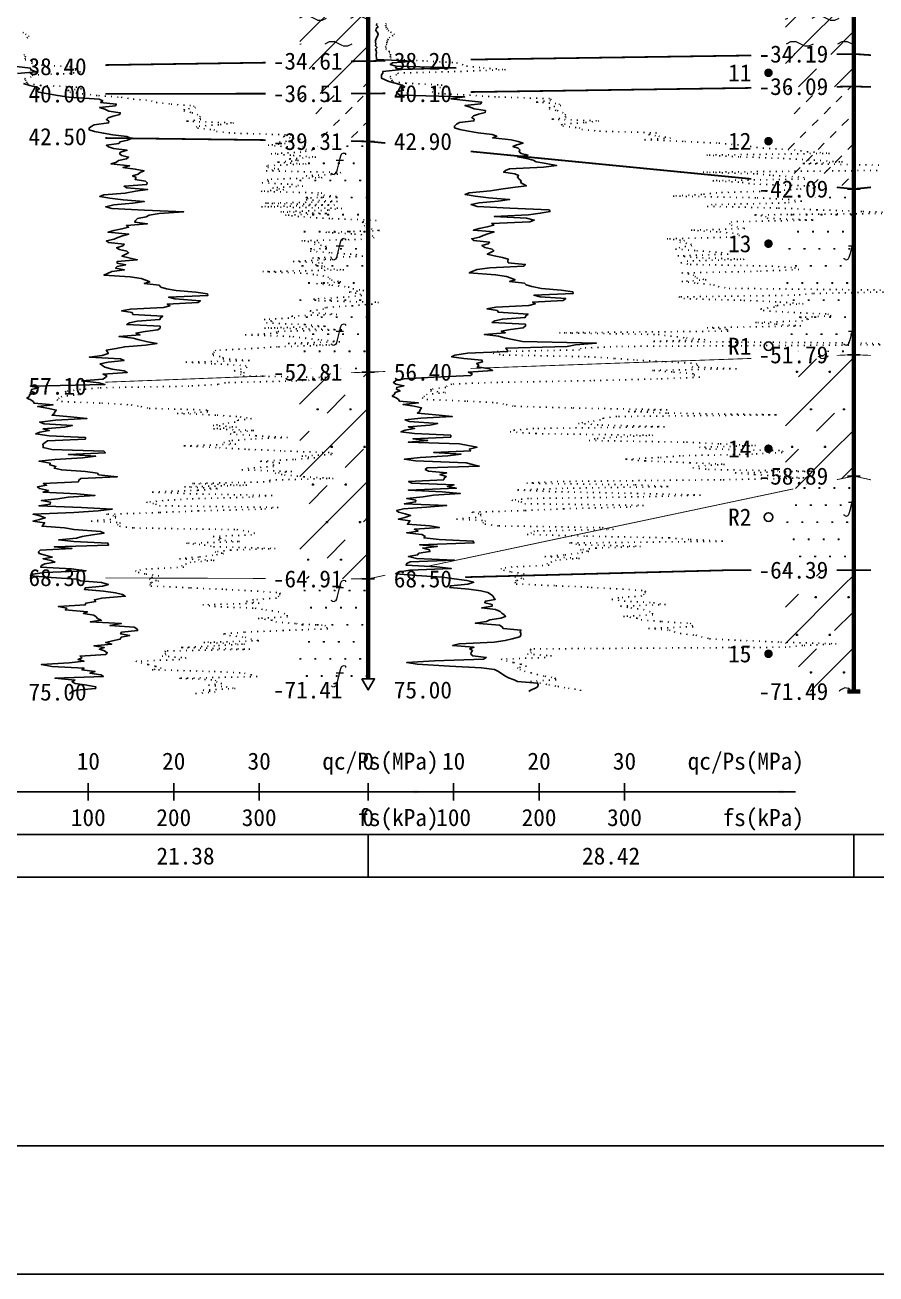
# Model space of a CAD drawing. Extents: x -37 to 3540, y -1485 to 297.
# Drawn here: x 73.8 to 173.4, y -297 to -150.8 of the extents above; entities that cross this region are included whole.
import ezdxf
from ezdxf.enums import TextEntityAlignment as Align

# ---------------------------------------------------------------- set-up
doc = ezdxf.new("R2010")
doc.units = 0
doc.linetypes.add('DOT', pattern=[6.35, 0, -6.35])
doc.layers.get('0').update_dxf_attribs({"linetype": 'CONTINUOUS'})
for name, color, linetype in [('CURVE', 200, 'CONTINUOUS'), ('FRAME', 7, 'CONTINUOUS'), ('HOLE', 41, 'CONTINUOUS'), ('RULER', 7, 'CONTINUOUS'), ('SAMPLE', 1, 'CONTINUOUS'), ('STRATUM', 241, 'CONTINUOUS')]:
    doc.layers.add(name, color=color, linetype=linetype)
doc.layers.add('HATCH', color=7, linetype='CONTINUOUS', lineweight=13)
doc.styles.add('ST', font='')
doc.styles.get('ST').set_extended_font_data('SimSun')
pattern_1 = [(45, (80.522, -297), (-2.12132, 2.12132), [10, 0]), (26.565, (81.596, -297.2536), (5.999823, 5.999812), [0.567, -12.849]), (0, (81.029, -297.2536), (0, 6), [0.567, -5.433]), (26.565, (78.9406, -297), (5.999823, 5.999812), [0.567, -12.849]), (0, (79.448, -296.7464), (0, 6), [0.567, -5.433]), (153.435, (81.029, -297.2536), (-5.999818, -5e-06), [1.134, -12.2826]), (26.565, (84.596, -294.2536), (5.999823, 5.999812), [0.567, -12.849]), (0, (84.029, -294.2536), (0, 6), [0.567, -5.433]), (26.565, (81.9406, -294), (5.999823, 5.999812), [0.567, -12.849]), (0, (82.448, -293.7464), (0, 6), [0.567, -5.433]), (153.435, (84.029, -294.2536), (-5.999818, -5e-06), [1.134, -12.2826])]
pattern_2 = [(45, (80.522, -297), (-4.24264, 4.24264), [10, 0]), (45, (81.583, -300.182), (-2.12132, 6.36396), [3, -3])]
pattern_3 = [(45, (80.522, -297), (-6e-07, 6.99998), [0.9473, -8.9522]), (45, (81.922, -295.6), (-6e-07, 6.99998), [0.9869, -8.9126]), (45, (83.322, -294.2), (-6e-07, 6.99998), [1.06018, -8.8393]), (45, (84.722, -292.8), (-6e-07, 6.99998), [0.94918, -8.95032]), (45, (86.122, -291.4), (-6e-07, 6.99998), [1.0365, -8.863]), (45, (84.022, -297), (-6e-07, 6.99998), [1.01335, -8.88615]), (45, (85.422, -295.6), (-6e-07, 6.99998), [1.07896, -12.12037]), (45, (86.822, -294.2), (-6e-07, 6.99998), [0.99882, -8.90067]), (45, (81.222, -292.8), (-4e-07, 6.99998), [1.05533, -8.84416]), (45, (82.622, -291.4), (-4e-07, 6.99998), [1.0365, -8.863])]
pattern_4 = [(82.875, (79.6873, -298.206), (0.000369, 10.000176), [0.0893, -80.5337]), (143.13, (79.7883, -298.2818), (-29.999964, 20.000054), [0.12627, -49.87373]), (172.875, (79.9655, -298.304), (-70.000246, 9.99966), [0.17857, -80.44443]), (206.565, (80.144, -298.2147), (-9.9997, -9.99969), [0.19954, -22.16046]), (243.435, (80.233, -298.0363), (9e-06, -9.9997), [0.19954, -22.16146]), (255.964, (80.3225, -297.679), (-0.0002, -9.9995), [0.36813, -40.86287]), (255.964, (80.6325, -296.439), (-0.0002, -9.9995), [1.2784, -39.9526]), (255.964, (80.701, -296.165), (-0.0002, -9.9995), [0.28235, -40.94865]), (216.87, (80.8912, -295.9108), (-9.999982, -10.000018), [0.12627, -49.87373]), (243.435, (80.7902, -295.9865), (9e-06, -9.9997), [0.19954, -22.16146]), (206.565, (81.0697, -295.8215), (-9.9997, -9.99969), [0.19954, -22.16046]), (172.875, (81.2469, -295.8437), (-70.000246, 9.99966), [0.17857, -80.44443]), (143.13, (81.348, -295.9194), (-29.999964, 20.000054), [0.12627, -49.87373]), (82.875, (81.3368, -296.008), (0.000369, 10.000176), [0.0893, -80.5337]), (0, (80.192, -296.66), (0, 10), [0.89286, -9.10714]), (0, (80.5469, -297), (1, 2), [0, -1.75]), (0, (80.5219, -296.975), (1, 2), [0, -1.75]), (0, (80.5219, -297), (1, 2), [0, -1.75]), (0, (80.4969, -297), (1, 2), [0, -1.75]), (0, (80.5219, -297.025), (1, 2), [0, -1.75])]
pattern_5 = [(82.875, (78.6857, -299.6533), (0.00081, 22.00039), [0.1964, -177.1742]), (143.13, (78.908, -299.82), (-65.99992, 44.00012), [0.2778, -109.7222]), (172.875, (79.2978, -299.8687), (-154.00054, 21.999253), [0.3929, -176.9777]), (206.565, (79.69, -299.672), (-21.99935, -21.9993), [0.439, -48.753]), (243.435, (79.887, -299.28), (2e-05, -21.9993), [0.439, -48.7552]), (255.964, (80.083, -298.494), (-0.00044, -21.9989), [0.8099, -89.8983]), (255.964, (80.765, -295.7656), (-0.00044, -21.9989), [2.8124, -87.8958]), (255.964, (80.916, -295.163), (-0.00044, -21.9989), [0.6212, -90.087]), (216.87, (81.3345, -294.6037), (-21.99996, -22.00004), [0.2778, -109.7222]), (243.435, (81.112, -294.77), (2e-05, -21.9993), [0.439, -48.7552]), (206.565, (81.727, -294.407), (-21.99935, -21.9993), [0.439, -48.753]), (172.875, (82.117, -294.456), (-154.00054, 21.999253), [0.3929, -176.9777]), (143.13, (82.339, -294.6228), (-65.99992, 44.00012), [0.2778, -109.7222]), (82.875, (82.3148, -294.8177), (0.00081, 22.00039), [0.1964, -177.1742]), (0, (79.796, -296.252), (0, 22), [1.9643, -20.0357]), (0, (80.577, -297), (2.2, 4.4), [0, -3.85]), (0, (80.522, -296.945), (2.2, 4.4), [0, -3.85]), (0, (80.522, -297), (2.2, 4.4), [0, -3.85]), (0, (80.467, -297), (2.2, 4.4), [0, -3.85]), (0, (80.522, -297.055), (2.2, 4.4), [0, -3.85])]

# ---------------------------------------------------------------- blocks, each defined once
blk = doc.blocks.new('Arrow')
for points in [[(-3.984779, 0.348623), (0, 0), (-3.189535, 0)], [(-3.189535, 0), (0, 0), (-3.984779, -0.348623)]]:
    blk.add_solid(points)
blk = doc.blocks.new('SampleSoilUndisturbed')
at = {"const_width": 0.5}
blk.add_lwpolyline([(-0.25, 0, 1), (0.25, 0, 1)], format="xyb", close=True, dxfattribs=at)
blk = doc.blocks.new('SampleSoilDisturbed')
blk.add_circle((0, 0), 0.5)

msp = doc.modelspace()

# ---------------------------------------------------------------- hatches: boundary and pattern name
at = {"layer": 'HATCH'}
h = msp.add_hatch(dxfattribs=at)
h.set_pattern_fill('YNNT', color=251, style=0)
h.set_pattern_definition(pattern_1)
h.paths.add_polyline_path([(170.82, -140.41), (162.82, -141.01), (162.82, -154.33), (170.82, -154.21)])
h.paths.add_polyline_path([(158.75, -155.7), (168.31, -155.7), (168.31, -152.77), (158.75, -152.77)], flags=9)
h.paths.add_polyline_path([(158.75, -141.9), (168.31, -141.9), (168.31, -138.97), (158.75, -138.97)], flags=9)
h = msp.add_hatch(dxfattribs=at)
h.set_pattern_fill('YNNT', color=251, style=0)
h.set_pattern_definition(pattern_1)
h.paths.add_polyline_path([(113.97, -144.64), (105.97, -144.65), (105.97, -155.16), (113.97, -155.04)])
h.paths.add_polyline_path([(101.9, -156.53), (111.46, -156.53), (111.46, -153.59), (101.9, -153.59)], flags=9)
h.paths.add_polyline_path([(101.9, -146.13), (111.46, -146.13), (111.46, -143.19), (101.9, -143.19)], flags=9)
h = msp.add_hatch(dxfattribs=at)
h.set_pattern_fill('FZNT', color=32, style=0)
h.set_pattern_definition(pattern_2)
h.paths.add_polyline_path([(170.82, -154.21), (162.82, -154.33), (162.82, -158.13), (170.82, -158.01)])
h.paths.add_polyline_path([(158.75, -159.5), (168.31, -159.5), (168.31, -156.57), (158.75, -156.57)], flags=9)
h.paths.add_polyline_path([(158.75, -155.7), (168.31, -155.7), (168.31, -152.77), (158.75, -152.77)], flags=9)
h = msp.add_hatch(dxfattribs=at)
h.set_pattern_fill('FZNT', color=32, style=0)
h.set_pattern_definition(pattern_2)
h.paths.add_polyline_path([(113.97, -155.04), (105.97, -155.16), (105.97, -158.85), (113.97, -158.84)])
h.paths.add_polyline_path([(101.9, -160.33), (111.46, -160.33), (111.46, -157.39), (101.9, -157.39)], flags=9)
h.paths.add_polyline_path([(101.9, -156.53), (111.46, -156.53), (111.46, -153.59), (101.9, -153.59)], flags=9)
h = msp.add_hatch(dxfattribs=at)
h.set_pattern_fill('NZFT', color=52, style=0)
h.set_pattern_definition(pattern_3)
h.paths.add_polyline_path([(113.97, -158.84), (105.97, -158.85), (105.97, -164.33), (113.97, -164.44)])
h.paths.add_polyline_path([(101.9, -165.93), (111.46, -165.93), (111.46, -162.99), (101.9, -162.99)], flags=9)
h.paths.add_polyline_path([(101.9, -160.33), (111.46, -160.33), (111.46, -157.39), (101.9, -157.39)], flags=9)
h = msp.add_hatch(dxfattribs=at)
h.set_pattern_fill('NZFT', color=52, style=0)
h.set_pattern_definition(pattern_3)
h.paths.add_polyline_path([(170.82, -158.01), (162.82, -158.13), (162.82, -169.23), (170.82, -170.01)])
h.paths.add_polyline_path([(158.75, -171.5), (168.31, -171.5), (168.31, -168.57), (158.75, -168.57)], flags=9)
h.paths.add_polyline_path([(158.75, -159.5), (168.31, -159.5), (168.31, -156.57), (158.75, -156.57)], flags=9)
h = msp.add_hatch(dxfattribs=at)
h.set_pattern_fill('FS', color=142, style=0)
h.set_pattern_definition(pattern_4)
h.paths.add_polyline_path([(113.97, -164.44), (105.97, -164.33), (105.97, -191.75), (113.97, -191.44)])
h.paths.add_polyline_path([(101.9, -192.93), (111.46, -192.93), (111.46, -189.99), (101.9, -189.99)], flags=9)
h.paths.add_polyline_path([(101.9, -165.93), (111.46, -165.93), (111.46, -162.99), (101.9, -162.99)], flags=9)
h = msp.add_hatch(dxfattribs=at)
h.set_pattern_fill('FS', color=142, style=0)
h.set_pattern_definition(pattern_4)
h.paths.add_polyline_path([(170.82, -170.01), (162.82, -169.23), (162.82, -189.7), (170.82, -189.41)])
h.paths.add_polyline_path([(158.75, -190.9), (168.31, -190.9), (168.31, -187.97), (158.75, -187.97)], flags=9)
h.paths.add_polyline_path([(158.75, -171.5), (168.31, -171.5), (168.31, -168.57), (158.75, -168.57)], flags=9)
h = msp.add_hatch(dxfattribs=at)
h.set_pattern_fill('FZNT', color=32, style=0)
h.set_pattern_definition(pattern_2)
h.paths.add_polyline_path([(170.82, -189.41), (162.82, -189.7), (162.82, -205.3), (170.82, -203.61)])
h.paths.add_polyline_path([(158.75, -205.1), (168.31, -205.1), (168.31, -202.17), (158.75, -202.17)], flags=9)
h.paths.add_polyline_path([(158.75, -190.9), (168.31, -190.9), (168.31, -187.97), (158.75, -187.97)], flags=9)
h = msp.add_hatch(dxfattribs=at)
h.set_pattern_fill('FS', color=32, scale=2.2, style=0)
h.set_pattern_definition(pattern_5)
h.paths.add_polyline_path([(170.82, -189.41), (162.82, -189.7), (162.82, -205.3), (170.82, -203.61)])
h.paths.add_polyline_path([(158.75, -205.1), (168.31, -205.1), (168.31, -202.17), (158.75, -202.17)], flags=9)
h.paths.add_polyline_path([(158.75, -190.9), (168.31, -190.9), (168.31, -187.97), (158.75, -187.97)], flags=9)
h = msp.add_hatch(dxfattribs=at)
h.set_pattern_fill('FZNT', color=32, style=0)
h.set_pattern_definition(pattern_2)
h.paths.add_polyline_path([(113.97, -191.44), (105.97, -191.75), (105.97, -215.61), (113.97, -215.64)])
h.paths.add_polyline_path([(101.9, -217.13), (111.46, -217.13), (111.46, -214.19), (101.9, -214.19)], flags=9)
h.paths.add_polyline_path([(101.9, -192.93), (111.46, -192.93), (111.46, -189.99), (101.9, -189.99)], flags=9)
h = msp.add_hatch(dxfattribs=at)
h.set_pattern_fill('FS', color=32, scale=2.2, style=0)
h.set_pattern_definition(pattern_5)
h.paths.add_polyline_path([(113.97, -191.44), (105.97, -191.75), (105.97, -215.61), (113.97, -215.64)])
h.paths.add_polyline_path([(101.9, -217.13), (111.46, -217.13), (111.46, -214.19), (101.9, -214.19)], flags=9)
h.paths.add_polyline_path([(101.9, -192.93), (111.46, -192.93), (111.46, -189.99), (101.9, -189.99)], flags=9)
h = msp.add_hatch(dxfattribs=at)
h.set_pattern_fill('FS', color=142, style=0)
h.set_pattern_definition(pattern_4)
h.paths.add_polyline_path([(170.82, -203.61), (162.82, -205.3), (162.82, -214.61), (170.82, -214.61)])
h.paths.add_polyline_path([(158.75, -216.1), (168.31, -216.1), (168.31, -213.17), (158.75, -213.17)], flags=9)
h.paths.add_polyline_path([(158.75, -205.1), (168.31, -205.1), (168.31, -202.17), (158.75, -202.17)], flags=9)
h = msp.add_hatch(dxfattribs=at)
h.set_pattern_fill('FZNT', color=32, style=0)
h.set_pattern_definition(pattern_2)
h.paths.add_polyline_path([(170.82, -214.61), (162.82, -214.61), (162.82, -228.81), (170.82, -228.81)])
h.paths.add_polyline_path([(158.75, -230.3), (168.31, -230.3), (168.31, -227.37), (158.75, -227.37)], flags=9)
h.paths.add_polyline_path([(158.75, -216.1), (168.31, -216.1), (168.31, -213.17), (158.75, -213.17)], flags=9)
h = msp.add_hatch(dxfattribs=at)
h.set_pattern_fill('FS', color=32, scale=2.2, style=0)
h.set_pattern_definition(pattern_5)
h.paths.add_polyline_path([(170.82, -214.61), (162.82, -214.61), (162.82, -228.81), (170.82, -228.81)])
h.paths.add_polyline_path([(158.75, -230.3), (168.31, -230.3), (168.31, -227.37), (158.75, -227.37)], flags=9)
h.paths.add_polyline_path([(158.75, -216.1), (168.31, -216.1), (168.31, -213.17), (158.75, -213.17)], flags=9)
h = msp.add_hatch(dxfattribs=at)
h.set_pattern_fill('FS', color=142, style=0)
h.set_pattern_definition(pattern_4)
h.paths.add_polyline_path([(113.97, -215.64), (105.97, -215.61), (105.97, -228.64), (113.97, -228.64), (113.22, -227.34), (113.97, -227.34)])
h.paths.add_polyline_path([(101.91, -230.12), (111.46, -230.12), (111.46, -227.21), (101.91, -227.21)], flags=9)
h.paths.add_polyline_path([(101.9, -217.13), (111.46, -217.13), (111.46, -214.19), (101.9, -214.19)], flags=9)

# ---------------------------------------------------------------- linework, layer by layer
at = {"layer": 'CURVE', "color": 100, "linetype": 'DOT', "ltscale": 0.1}
for points in [[(73.54, -151.68), (73.84, -151.88), (74.27, -152.08), (74.12, -152.28), (73.73, -152.48)], [(116.06, -150.64), (116, -150.84), (116.08, -151.04), (116.18, -151.24), (116.3, -151.44), (116.6, -151.64), (117.03, -151.84), (116.88, -152.04), (116.49, -152.24), (116.32, -152.44), (116.23, -152.64), (116.17, -152.84), (116.15, -153.04), (116.01, -153.24), (116.04, -153.44), (116.02, -153.64), (116.42, -153.84), (116.44, -154.04), (116.6, -154.24), (116.55, -154.44), (116.58, -154.64), (117.41, -154.84), (120.83, -155.04), (124.31, -155.24), (124.98, -155.44), (125.49, -155.64), (127.45, -155.84), (130.04, -156.04), (124.87, -156.24), (117.47, -156.44), (117.3, -156.64), (116.53, -156.84), (116.6, -157.04), (116.75, -157.24), (116.83, -157.44), (118.39, -157.64), (122.52, -157.84), (123.17, -158.04), (121.55, -158.24), (121.79, -158.44), (121.44, -158.64), (122.17, -158.84), (125.83, -159.04), (129.23, -159.24), (135.37, -159.44), (135.32, -159.64), (133.65, -159.84), (136.3, -160.04), (136.53, -160.24), (135.24, -160.44), (135.15, -160.64), (136.1, -160.84), (136.72, -161.04), (137.06, -161.24), (137.02, -161.44), (137.15, -161.64), (135.47, -161.84), (140.98, -162.04), (139.23, -162.24), (136.61, -162.44), (136.75, -162.64), (138.67, -162.84), (138.97, -163.04), (141.06, -163.24), (147.7, -163.44), (146.78, -163.64), (147.98, -163.84), (149.37, -164.04), (146.33, -164.24), (151.02, -164.44), (155.02, -164.64), (157.21, -164.84), (158.69, -165.04), (160.18, -165.24), (163.86, -165.44), (165.36, -165.64), (167.96, -165.84), (153.6, -166.04), (157.5, -166.24), (162.56, -166.44), (166.13, -166.64), (169.48, -166.84), (164.83, -167.04), (174.98, -167.24)], [(73.68, -154.28), (73.84, -154.48), (73.79, -154.68), (73.82, -154.88), (74.65, -155.08), (74.57, -155.28), (75.01, -155.48), (79.02, -155.68), (79.73, -155.88), (79.69, -156.08), (80.28, -156.28), (79.11, -156.48), (74.71, -156.68), (74.54, -156.88), (73.77, -157.08), (73.84, -157.28), (73.99, -157.48), (74.07, -157.68), (75.63, -157.88), (79.76, -158.08), (80.41, -158.28), (78.79, -158.48), (79.03, -158.68), (80.68, -158.88), (82.41, -159.08), (85.07, -159.28), (86.47, -159.48), (88.61, -159.68), (89.16, -159.88), (90.89, -160.08), (93.54, -160.28), (93.77, -160.48), (92.48, -160.68), (92.39, -160.88), (93.34, -161.08), (93.96, -161.28), (94.3, -161.48), (94.26, -161.68), (94.39, -161.88), (92.71, -162.08), (98.22, -162.28), (96.47, -162.48), (93.85, -162.68), (93.99, -162.88), (95.91, -163.08), (96.21, -163.28), (98.3, -163.48), (104.94, -163.68), (104.02, -163.88), (105.22, -164.08), (106.61, -164.28), (103.57, -164.48), (104.26, -164.68), (102.26, -164.88), (104.45, -165.08), (105.93, -165.28), (107.42, -165.48), (106.1, -165.68), (102.6, -165.88), (105.2, -166.08), (107.84, -166.28), (104.74, -166.48), (105.8, -166.68), (103.37, -166.88), (106.72, -167.08), (102.07, -167.28), (102.22, -167.48), (103.5, -167.68), (102.04, -167.88), (110.78, -168.08), (110.41, -168.28), (106.7, -168.48), (108.58, -168.68), (102.15, -168.88), (102.33, -169.08), (101.55, -169.28), (105, -169.48), (106.33, -169.68), (102.77, -169.88), (104.08, -170.08), (101.46, -170.28), (108.56, -170.48), (108.03, -170.68), (110.25, -170.88), (106.92, -171.08), (106.72, -171.28), (110.37, -171.48), (101.96, -171.68), (110.04, -171.88), (101.49, -172.08), (110.89, -172.28), (109.25, -172.48), (103.74, -172.68), (109.12, -172.88), (104.28, -173.08), (106.43, -173.28), (109.73, -173.48), (114.92, -173.68), (113.28, -173.88), (113.77, -174.08), (113.49, -174.28), (113.72, -174.48), (114.34, -174.68), (115.3, -174.88), (109.02, -175.08), (112.38, -175.28), (114.43, -175.48), (114.67, -175.68), (113.94, -175.88), (106.19, -176.08), (108.25, -176.28), (107.68, -176.48), (108.96, -176.68), (109.11, -176.88), (107.7, -177.08), (107.18, -177.28), (109.66, -177.48), (112.53, -177.68), (113.33, -177.88), (107.46, -178.08), (109.6, -178.28), (105.2, -178.48), (108.63, -178.68), (107.8, -178.88), (108.9, -179.08), (108.47, -179.28), (111.12, -179.48), (101.62, -179.68), (106.78, -179.88), (107.94, -180.08), (109.26, -180.28), (109.44, -180.48), (109.66, -180.68), (110.77, -180.88), (107.92, -181.08), (109.73, -181.28), (111.64, -181.48), (112.18, -181.68), (113.45, -181.88), (111.73, -182.08), (112.99, -182.28), (113.22, -182.48), (111.15, -182.68), (107.58, -182.88), (108.14, -183.08), (115.19, -183.28), (114.41, -183.48), (112.13, -183.68), (108.98, -183.88), (108.75, -184.08), (107.14, -184.28), (107.45, -184.48), (110.31, -184.68), (104.99, -184.88), (105.4, -185.08), (101.81, -185.28), (102.73, -185.48), (102.05, -185.68), (106.56, -185.88), (108.96, -186.08), (101.84, -186.28), (110.87, -186.48), (103.24, -186.68), (103.34, -186.88), (99.59, -187.08), (105.15, -187.28), (106.62, -187.48), (108.46, -187.68), (110.65, -187.88), (104.61, -188.08), (109.45, -188.28), (103.33, -188.48), (100.36, -188.68), (96.12, -188.88), (95.96, -189.08), (95.78, -189.28), (95.82, -189.48), (96.98, -189.68), (96.97, -189.88), (100.06, -190.08), (92.64, -190.28), (96, -190.48), (99.59, -190.68), (99.79, -190.88), (99.11, -191.08), (98.3, -191.28), (99.48, -191.48), (99.01, -191.68), (99.36, -191.88), (109.31, -192.08), (110.01, -192.28), (105.08, -192.48), (97.25, -192.68), (96.38, -192.88), (92.99, -193.08), (82.42, -193.28), (80.29, -193.48), (78.58, -193.68), (78.52, -193.88), (80.27, -194.08), (78.11, -194.28), (77.79, -194.48), (77.54, -194.68), (78.09, -194.88), (82.79, -195.08), (86.23, -195.28), (87.37, -195.48), (88.34, -195.68), (95.17, -195.88), (95.19, -196.08), (91.62, -196.28), (96.28, -196.48), (98.99, -196.68), (100.3, -196.88), (98.73, -197.08), (98.39, -197.28), (97.05, -197.48), (95.81, -197.68), (98.56, -197.88), (95.88, -198.08), (100.58, -198.28), (98.31, -198.48), (97.82, -198.68), (100.84, -198.88), (104.54, -199.08), (100.32, -199.28), (97.77, -199.48), (97.07, -199.68), (98.48, -199.88), (92.41, -200.08), (96.56, -200.28), (99.98, -200.48), (104.16, -200.68), (109.74, -200.88), (109.66, -201.08), (106.21, -201.28), (107.71, -201.48), (105.21, -201.68), (101.31, -201.88), (103.63, -202.08), (102.87, -202.28), (102.9, -202.48), (99.96, -202.68), (99.19, -202.88), (105.03, -203.08), (103.08, -203.28), (104.17, -203.48), (106.44, -203.68), (109.89, -203.88), (102.41, -204.08), (102.51, -204.28), (93.41, -204.48), (99.76, -204.68), (92.47, -204.88), (96.34, -205.08), (94, -205.28), (88.68, -205.48), (93.11, -205.68), (102.72, -205.88), (100.09, -206.08), (92.83, -206.28), (89.96, -206.48), (88.03, -206.68), (89.09, -206.88), (89.53, -207.08), (103.43, -207.28), (101.52, -207.48), (94.1, -207.68), (89.5, -207.88), (83.35, -208.08), (84.34, -208.28), (84.45, -208.48), (83.83, -208.68), (81.55, -208.88), (84.96, -209.08), (84.63, -209.28), (84.88, -209.48), (86.5, -209.68), (98.6, -209.88), (99.92, -210.08), (100.67, -210.28), (100.33, -210.48), (95.82, -210.68), (96.76, -210.88), (96.45, -211.08), (98.91, -211.28), (92.72, -211.48), (94.78, -211.68), (95.87, -211.88), (103.1, -212.08), (97.88, -212.28), (96.05, -212.48), (97.05, -212.68), (95.79, -212.88), (94.12, -213.08), (91.9, -213.28), (95.93, -213.48), (93.23, -213.68), (92.7, -213.88), (92.13, -214.08), (92.39, -214.28), (88.05, -214.48), (86.74, -214.68), (87.05, -214.88), (87.97, -215.08), (89.47, -215.28), (88.62, -215.48), (88.37, -215.68), (89.43, -215.88), (88.52, -216.08), (88.41, -216.28), (88.53, -216.48), (93.18, -216.68), (97.31, -216.88), (100.98, -217.08), (103.64, -217.28), (103.66, -217.48), (103.53, -217.68), (103.22, -217.88), (100.53, -218.08), (99.74, -218.28), (101.19, -218.48), (94.61, -218.68), (96, -218.88), (100.76, -219.08), (101.97, -219.28), (103.42, -219.48), (104.12, -219.68), (104.48, -219.88), (104.53, -220.08), (101.11, -220.28), (102.69, -220.48), (103.15, -220.68), (105.56, -220.88), (108.89, -221.08), (109.09, -221.28), (109.24, -221.48), (104.03, -221.68), (99.46, -221.88), (97.03, -222.08), (97.75, -222.28), (99.57, -222.48), (100.22, -222.68), (101.16, -222.88), (94.75, -223.08), (99.5, -223.28), (95.99, -223.48), (92.08, -223.68), (100.1, -223.88), (90.26, -224.08), (90.18, -224.28), (90.33, -224.48), (89.84, -224.68), (92.65, -224.88), (91.9, -225.08), (86.78, -225.28), (87.39, -225.48), (88.24, -225.68), (89.09, -225.88), (89.74, -226.08), (88.69, -226.28), (95.95, -226.48), (99.49, -226.68), (100.26, -226.88), (100.97, -227.08), (91.89, -227.28), (96.07, -227.48), (96.2, -227.68), (96.82, -227.88), (95.29, -228.08), (97.35, -228.28), (98.41, -228.48), (94.64, -228.68), (96.07, -228.88), (93.53, -229.08)], [(173.54, -167.84), (153.17, -168.04), (159.46, -168.24), (161.34, -168.44), (164.91, -168.64), (165.09, -168.84), (154.31, -169.04), (157.76, -169.24), (159.09, -169.44), (165.53, -169.64), (166.84, -169.84), (164.22, -170.04), (161.32, -170.24), (154.79, -170.44), (153.01, -170.64), (149.68, -170.84), (159.48, -171.04), (163.13, -171.24), (164.72, -171.44), (162.8, -171.64), (154.25, -171.84), (153.65, -172.04), (162.01, -172.24), (166.5, -172.44), (171.88, -172.64), (177.04, -172.84), (159.19, -173.04), (160.49, -173.24), (160.68, -173.44), (166.04, -173.64), (156.53, -173.84), (156.25, -174.04), (156.48, -174.24), (157.1, -174.44), (158.06, -174.64), (151.78, -174.84), (155.14, -175.04), (157.19, -175.24), (157.43, -175.44), (156.7, -175.64), (148.95, -175.84), (151.01, -176.04), (150.44, -176.24), (151.72, -176.44), (151.87, -176.64), (150.46, -176.84), (149.94, -177.04), (152.42, -177.24), (155.29, -177.44), (156.09, -177.64), (150.22, -177.84), (152.36, -178.04), (157.96, -178.24), (151.39, -178.44), (150.56, -178.64), (151.66, -178.84), (161.23, -179.04), (163.88, -179.24), (164.38, -179.44), (159.54, -179.64), (150.7, -179.84), (152.02, -180.04), (152.2, -180.24), (152.42, -180.44), (153.53, -180.64), (150.68, -180.84), (152.49, -181.04), (154.4, -181.24), (154.94, -181.44), (156.21, -181.64), (174.49, -181.84)], [(175.75, -182.04), (165.98, -182.24), (163.91, -182.44), (150.34, -182.64), (150.9, -182.84), (157.95, -183.04), (162.17, -183.24), (164.89, -183.44), (161.74, -183.64), (161.51, -183.84), (159.9, -184.04), (160.21, -184.24), (163.07, -184.44), (167.75, -184.64), (168.16, -184.84), (164.57, -185.04), (165.49, -185.24), (164.81, -185.44), (159.32, -185.64), (161.72, -185.84), (164.6, -186.04), (153.63, -186.24), (156, -186.44), (156.1, -186.64), (136.35, -186.84), (147.91, -187.04), (149.38, -187.24), (151.22, -187.44), (153.41, -187.64), (147.37, -187.84), (172.21, -188.04), (176.09, -188.24), (143.12, -188.44), (138.88, -188.64), (138.72, -188.84), (128.54, -189.04), (128.58, -189.24), (129.74, -189.44), (139.73, -189.64), (142.82, -189.84), (145.4, -190.04), (148.76, -190.24), (152.35, -190.44), (152.55, -190.64), (151.87, -190.84), (157.06, -191.04), (147.24, -191.24), (149.71, -191.44), (152.12, -191.64), (152.07, -191.84), (152.77, -192.04), (147.84, -192.24), (140.01, -192.44), (129.14, -192.64), (123.75, -192.84), (123.18, -193.04), (123.05, -193.24), (121.34, -193.44), (121.28, -193.64), (123.03, -193.84), (120.87, -194.04), (120.55, -194.24), (120.3, -194.44), (120.85, -194.64), (125.55, -194.84), (128.99, -195.04), (130.13, -195.24), (131.1, -195.44), (137.93, -195.64), (148.95, -195.84), (144.38, -196.04), (149.04, -196.24), (161.75, -196.44), (143.06, -196.64), (141.49, -196.84), (141.15, -197.04), (139.81, -197.24), (138.57, -197.44), (141.32, -197.64), (148.64, -197.84), (133.34, -198.04), (131.07, -198.24), (130.58, -198.44), (133.6, -198.64), (147.3, -198.84), (143.08, -199.04), (140.53, -199.24), (139.83, -199.44), (151.24, -199.64), (155.17, -199.84), (159.32, -200.04), (152.74, -200.24), (153.92, -200.44), (162.5, -200.64), (162.42, -200.84), (158.97, -201.04), (150.47, -201.24), (147.97, -201.44), (144.07, -201.64), (146.39, -201.84), (151.63, -202.04), (155.66, -202.24), (152.72, -202.44), (151.95, -202.64), (153.79, -202.84), (165.84, -203.04), (156.93, -203.24), (159.2, -203.44), (162.65, -203.64), (165.17, -203.84), (155.27, -204.04), (136.17, -204.24), (132.52, -204.44), (145.23, -204.64), (149.1, -204.84), (136.76, -205.04), (131.44, -205.24), (135.87, -205.44), (145.48, -205.64), (152.85, -205.84), (145.59, -206.04), (132.72, -206.24), (130.79, -206.44), (131.85, -206.64), (132.29, -206.84), (146.19, -207.04), (144.28, -207.24), (136.86, -207.44), (132.26, -207.64), (126.11, -207.84), (127.1, -208.04), (127.21, -208.24), (126.59, -208.44), (124.31, -208.64), (127.72, -208.84), (127.39, -209.04), (127.64, -209.24), (129.26, -209.44), (141.36, -209.64), (142.68, -209.84), (133.43, -210.04), (133.09, -210.24), (132.58, -210.44), (139.52, -210.64), (149.21, -210.84), (151.67, -211.04), (155.48, -211.24), (137.54, -211.44), (138.63, -211.64), (145.86, -211.84), (140.64, -212.04), (138.81, -212.24), (139.81, -212.44), (138.55, -212.64), (136.88, -212.84), (134.66, -213.04), (138.69, -213.24), (135.99, -213.44), (135.46, -213.64), (134.89, -213.84), (135.15, -214.04), (130.81, -214.24), (129.5, -214.44), (129.81, -214.64), (130.73, -214.84), (132.23, -215.04), (131.38, -215.24), (131.13, -215.44), (132.19, -215.64), (131.28, -215.84), (131.17, -216.04), (131.29, -216.24), (135.94, -216.44), (140.07, -216.64), (143.74, -216.84), (146.4, -217.04), (146.42, -217.24), (146.29, -217.44), (145.98, -217.64), (143.29, -217.84), (142.5, -218.04), (143.95, -218.24), (147.37, -218.44), (148.76, -218.64), (143.52, -218.84), (144.73, -219.04), (146.18, -219.24), (146.88, -219.44), (147.24, -219.64), (147.29, -219.84), (143.87, -220.04), (145.45, -220.24), (145.91, -220.44), (148.32, -220.64), (151.65, -220.84), (151.85, -221.04), (152, -221.24), (146.79, -221.44), (149.22, -221.64), (149.79, -221.84), (150.51, -222.04), (152.33, -222.24), (152.98, -222.44), (153.92, -222.64), (157.51, -222.84), (162.26, -223.04), (168.75, -223.24), (164.84, -223.44), (162.86, -223.64), (133.02, -223.84), (132.94, -224.04), (133.09, -224.24), (132.6, -224.44), (135.41, -224.64), (134.66, -224.84), (129.54, -225.04), (130.15, -225.24), (131, -225.44), (131.85, -225.64), (132.5, -225.84), (131.45, -226.04), (131.71, -226.24), (132.25, -226.44), (133.02, -226.64), (133.73, -226.84), (134.65, -227.04), (135.83, -227.24), (135.96, -227.44), (132.98, -227.64), (134.05, -227.84), (135.11, -228.04), (136.17, -228.24), (137.4, -228.44), (138.83, -228.64), (138.83, -228.84)]]:
    msp.add_lwpolyline(points, dxfattribs=at)
at = {"layer": 'CURVE', "color": 30, "linetype": 'Continuous'}
for points in [[(114.97, -150.64), (114.94, -150.84), (115.12, -151.04), (114.92, -151.24), (114.87, -151.44), (115.01, -151.64), (115.15, -151.84), (115.08, -152.04), (115, -152.24), (114.92, -152.44), (114.83, -152.64), (114.83, -152.84), (114.88, -153.04), (114.83, -153.24), (115.02, -153.44), (114.83, -153.64), (114.92, -153.84), (114.96, -154.04), (114.91, -154.24), (114.9, -154.44), (114.93, -154.64), (114.95, -154.84), (119.3, -155.04), (116.81, -155.24), (116.56, -155.44), (117.22, -155.64), (124.24, -155.84), (117.86, -156.04), (115.69, -156.24), (115.7, -156.44), (115.52, -156.64), (115.53, -156.84), (115.54, -157.04), (115.97, -157.24), (116.39, -157.44), (117.14, -157.64), (117.93, -157.84), (118.25, -158.04), (117.93, -158.24), (118.13, -158.44), (117.29, -158.64), (117.39, -158.84), (117.7, -159.04), (125.26, -159.24), (123.66, -159.44), (125.4, -159.64), (127.24, -159.84), (127.14, -160.04), (125.29, -160.24), (125.91, -160.44), (126.39, -160.64), (127.7, -160.84), (127.68, -161.04), (126.87, -161.24), (126.29, -161.44), (126.09, -161.64), (126.39, -161.84), (126.35, -162.04), (124.65, -162.24), (124.3, -162.44), (124.07, -162.64), (124.06, -162.84), (124.71, -163.04), (125.73, -163.24), (126.86, -163.44), (128.47, -163.64), (129.01, -163.84), (128.55, -164.04), (130.69, -164.24), (131.53, -164.44), (132.1, -164.64), (131.35, -164.84), (130.9, -165.04), (131.51, -165.24), (131.72, -165.44), (131.63, -165.64), (131.89, -165.84), (132.68, -166.04), (131.43, -166.24), (132.52, -166.44), (133.28, -166.64), (133.63, -166.84), (134.81, -167.04), (136.03, -167.24), (134.47, -167.44), (130.5, -167.64), (130.04, -167.84), (129.82, -168.04), (131.15, -168.24), (131.57, -168.44), (131.44, -168.64), (131.66, -168.84), (131.87, -169.04), (131.81, -169.24), (132.16, -169.44), (132.49, -169.64), (130.91, -169.84), (129.5, -170.04), (128.28, -170.24), (125.78, -170.44), (125.31, -170.64), (126.48, -170.84), (128.04, -171.04), (130.51, -171.24), (129.18, -171.44), (126.95, -171.64), (126.02, -171.84), (126.72, -172.04), (130.56, -172.24), (135.14, -172.44), (135.26, -172.64), (134.1, -172.84), (132.74, -173.04), (128.73, -173.24), (132.5, -173.44), (133.41, -173.64), (132.88, -173.84), (128.44, -174.04), (128.68, -174.24), (127.9, -174.44), (126.95, -174.64), (126.29, -174.84), (128.71, -175.04), (127.97, -175.24), (127.41, -175.44), (127, -175.64), (126.1, -175.84), (126.35, -176.04), (128.17, -176.24), (128.03, -176.44), (127.29, -176.64), (127.64, -176.84), (128.48, -177.04), (128.68, -177.24), (128.28, -177.44), (127.91, -177.64), (128.73, -177.84), (129.69, -178.04), (130.36, -178.24), (130.33, -178.44), (130.36, -178.64), (132.36, -178.84), (132.17, -179.04), (128.19, -179.24), (126.71, -179.44), (126.23, -179.64), (125.8, -179.84), (128.87, -180.04), (130.14, -180.24), (130.71, -180.44), (131.17, -180.64), (130.51, -180.84), (132.28, -181.04), (132.47, -181.24), (133.14, -181.44), (134.24, -181.64), (136.55, -181.84), (137.91, -182.04), (137.95, -182.24), (133.36, -182.44), (134.08, -182.64), (137.09, -182.84), (136.78, -183.04), (133.22, -183.24), (133.52, -183.44), (132.77, -183.64), (128.92, -183.84), (127.86, -184.04), (129.1, -184.24), (129.19, -184.44), (132.68, -184.64), (132.43, -184.84), (132.35, -185.04), (129.69, -185.24), (128.79, -185.44), (128.47, -185.64), (132.38, -185.84), (132.4, -186.04), (132.12, -186.24), (130.63, -186.44), (129.55, -186.64), (130.01, -186.84), (127.57, -187.04), (129.22, -187.24), (129.93, -187.44), (130.88, -187.64), (132.03, -187.84), (140.68, -188.04), (138.24, -188.24), (137.24, -188.44), (130.07, -188.64), (130.22, -188.84), (130.3, -189.04), (125.6, -189.24), (124.1, -189.44), (123.73, -189.64), (125.15, -189.84), (127.28, -190.04), (127.34, -190.24), (126.65, -190.44), (126.92, -190.64), (126.75, -190.84), (128.18, -191.04), (128.52, -191.24), (125.71, -191.44), (126.13, -191.64), (125.97, -191.84), (121.66, -192.04), (118.2, -192.24), (117.2, -192.44), (116.92, -192.64), (117.19, -192.84), (118.16, -193.04), (117.31, -193.24), (117.27, -193.44), (117.71, -193.64), (117.11, -193.84), (117.05, -194.04), (116.78, -194.24), (117.23, -194.44), (117.5, -194.64), (117.62, -194.84), (119.85, -195.04), (118.06, -195.24), (119.37, -195.44), (120.22, -195.64), (120.05, -195.84), (119.98, -196.04), (119.73, -196.24), (121.89, -196.44), (123.81, -196.64), (120.14, -196.84), (118.29, -197.04), (118.82, -197.24), (122.11, -197.44), (121.2, -197.64), (118.68, -197.84), (119.4, -198.04), (118.31, -198.24), (117.81, -198.44), (119.39, -198.64), (123.64, -198.84), (123.63, -199.04), (119.2, -199.24), (120.92, -199.44), (118.65, -199.64), (124.67, -199.84), (125.68, -200.04), (126.71, -200.24), (125.8, -200.44), (125.97, -200.64), (121.65, -200.84), (124.85, -201.04), (123.29, -201.24), (120.04, -201.44), (118.21, -201.64), (119.5, -201.84), (125.45, -202.04), (126.17, -202.24), (126.96, -202.44), (120.87, -202.64), (120.65, -202.84), (121.03, -203.04), (123.17, -203.24), (122.36, -203.44), (123.11, -203.64), (122.86, -203.84), (122.82, -204.04), (118.7, -204.24), (119.08, -204.44), (124.02, -204.64), (123.24, -204.84), (124.3, -205.04), (118.68, -205.24), (122.64, -205.44), (124.74, -205.64), (121.63, -205.84), (120.4, -206.04), (118.48, -206.24), (119.53, -206.44), (119.51, -206.64), (118.19, -206.84), (123.17, -207.04), (120.78, -207.24), (118.12, -207.44), (117.29, -207.64), (117.51, -207.84), (118.3, -208.04), (118.93, -208.24), (118.25, -208.44), (117.48, -208.64), (118.86, -208.84), (118.71, -209.04), (118.56, -209.24), (121.19, -209.44), (122.3, -209.64), (119.39, -209.84), (119.81, -210.04), (118.48, -210.24), (120.24, -210.44), (120.6, -210.64), (120.51, -210.84), (122.29, -211.04), (126.26, -211.24), (126.35, -211.44), (119.99, -211.64), (122.06, -211.84), (120.35, -212.04), (121.14, -212.24), (121.2, -212.44), (119.91, -212.64), (119.76, -212.84), (118.67, -213.04), (119.62, -213.24), (124.07, -213.44), (118.9, -213.64), (118.5, -213.84), (118.41, -214.04), (122, -214.24), (123.69, -214.44), (118.86, -214.64), (117.48, -214.84), (117.2, -215.04), (119.61, -215.24), (122.67, -215.44), (124.05, -215.64), (125.53, -215.84), (126.33, -216.04), (125.65, -216.24), (123.63, -216.44), (123.51, -216.64), (125.75, -216.84), (127.15, -217.04), (127.98, -217.24), (128.3, -217.44), (128.54, -217.64), (128.69, -217.84), (128.84, -218.04), (127.69, -218.24), (127.61, -218.44), (128.47, -218.64), (128.47, -218.84), (127.27, -219.04), (128.86, -219.24), (129.4, -219.44), (129.63, -219.64), (129.88, -219.84), (130.05, -220.04), (129.49, -220.24), (128.19, -220.44), (127.83, -220.64), (126.5, -220.84), (129.32, -221.04), (129.65, -221.24), (129.75, -221.44), (131.85, -221.64), (131.75, -221.84), (131.82, -222.04), (131.83, -222.24), (131.71, -222.44), (130.81, -222.64), (130.01, -222.84), (128.71, -223.04), (124.62, -223.24), (123.84, -223.44), (126.35, -223.64), (125.85, -223.84), (126.19, -224.04), (126.02, -224.24), (126, -224.44), (126.22, -224.64), (127.78, -224.84), (127.46, -225.04), (121.72, -225.24), (118.48, -225.44), (119.7, -225.64), (123.47, -225.84), (127.22, -226.04), (128.75, -226.24), (129.15, -226.44), (129.44, -226.64), (129.73, -226.84), (130.06, -227.04), (130.4, -227.24), (131.07, -227.44), (131.44, -227.64), (133.78, -227.84), (133.86, -228.04), (133.82, -228.24), (133.55, -228.44), (133.06, -228.64), (132.76, -228.84)], [(72.8, -155.68), (74.46, -155.88), (74.48, -156.08), (75.1, -156.28), (72.93, -156.48)], [(73.63, -157.68), (74.38, -157.88), (75.17, -158.08), (75.49, -158.28), (75.17, -158.48), (75.37, -158.68), (76.53, -158.88), (77.63, -159.08), (78.94, -159.28), (82.5, -159.48), (82.9, -159.68), (82.64, -159.88), (84.48, -160.08), (84.38, -160.28), (82.53, -160.48), (83.15, -160.68), (83.63, -160.88), (84.94, -161.08), (84.92, -161.28), (84.11, -161.48), (83.53, -161.68), (83.33, -161.88), (83.63, -162.08), (83.59, -162.28), (81.89, -162.48), (81.54, -162.68), (81.31, -162.88), (81.3, -163.08), (81.95, -163.28), (82.97, -163.48), (84.1, -163.68), (85.71, -163.88), (86.25, -164.08), (85.79, -164.28), (84.93, -164.48), (84.77, -164.68), (83.34, -164.88), (83.59, -165.08), (84.14, -165.28), (85.75, -165.48), (84.96, -165.68), (84.87, -165.88), (85.13, -166.08), (85.92, -166.28), (85.67, -166.48), (84.76, -166.68), (84.52, -166.88), (83.87, -167.08), (86.05, -167.28), (85.27, -167.48), (86.71, -167.68), (87.74, -167.88), (87.28, -168.08), (87.06, -168.28), (86.39, -168.48), (86.81, -168.68), (86.68, -168.88), (87.9, -169.08), (88.11, -169.28), (88.05, -169.48), (85.4, -169.68), (85.73, -169.88), (88.15, -170.08), (86.74, -170.28), (85.52, -170.48), (83.02, -170.68), (82.55, -170.88), (83.72, -171.08), (85.28, -171.28), (87.75, -171.48), (86.42, -171.68), (84.19, -171.88), (83.26, -172.08), (83.96, -172.28), (87.8, -172.48), (92.38, -172.68), (89.5, -172.88), (88.34, -173.08), (87.98, -173.28), (86.97, -173.48), (86.74, -173.68), (86.65, -173.88), (88.12, -174.08), (85.68, -174.28), (85.92, -174.48), (85.14, -174.68), (84.19, -174.88), (83.53, -175.08), (85.95, -175.28), (85.21, -175.48), (84.65, -175.68), (84.24, -175.88), (83.34, -176.08), (83.59, -176.28), (85.41, -176.48), (85.27, -176.68), (84.53, -176.88), (84.88, -177.08), (85.72, -177.28), (85.92, -177.48), (85.52, -177.68), (85.15, -177.88), (85.97, -178.08), (86.93, -178.28), (84.6, -178.48), (84.57, -178.68), (85.6, -178.88), (84.6, -179.08), (84.41, -179.28), (85.43, -179.48), (83.95, -179.68), (83.47, -179.88), (83.04, -180.08), (86.11, -180.28), (87.38, -180.48), (87.95, -180.68), (88.41, -180.88), (87.75, -181.08), (89.52, -181.28), (89.71, -181.48), (90.38, -181.68), (91.48, -181.88), (93.79, -182.08), (95.15, -182.28), (95.19, -182.48), (90.6, -182.68), (91.32, -182.88), (94.33, -183.08), (94.02, -183.28), (90.46, -183.48), (90.76, -183.68), (90.01, -183.88), (86.16, -184.08), (85.1, -184.28), (86.34, -184.48), (86.43, -184.68), (89.92, -184.88), (89.67, -185.08), (89.59, -185.28), (86.93, -185.48), (86.03, -185.68), (85.71, -185.88), (89.62, -186.08), (89.64, -186.28), (89.36, -186.48), (87.87, -186.68), (86.79, -186.88), (87.25, -187.08), (84.81, -187.28), (86.46, -187.48), (87.17, -187.68), (88.12, -187.88), (89.27, -188.08), (87.92, -188.28), (85.48, -188.48), (84.48, -188.68), (83.31, -188.88), (83.46, -189.08), (83.54, -189.28), (82.84, -189.48), (81.34, -189.68), (84.97, -189.88), (85.39, -190.08), (83.52, -190.28), (82.58, -190.48), (82.89, -190.68), (83.16, -190.88), (83.99, -191.08), (85.42, -191.28), (85.76, -191.48), (82.95, -191.68), (83.37, -191.88), (83.21, -192.08), (82.9, -192.28), (80.44, -192.48), (82.44, -192.68), (83.16, -192.88), (74.43, -193.08), (75.4, -193.28), (74.55, -193.48), (74.51, -193.68), (74.95, -193.88), (74.35, -194.08), (74.29, -194.28), (74.02, -194.48), (74.47, -194.68), (74.74, -194.88), (74.86, -195.08), (77.09, -195.28), (75.3, -195.48), (76.61, -195.68), (77.46, -195.88), (77.29, -196.08), (77.22, -196.28), (76.97, -196.48), (79.13, -196.68), (81.05, -196.88), (77.38, -197.08), (75.53, -197.28), (76.06, -197.48), (79.35, -197.68), (78.44, -197.88), (75.92, -198.08), (76.64, -198.28), (75.55, -198.48), (75.05, -198.68), (76.63, -198.88), (80.88, -199.08), (80.87, -199.28), (76.44, -199.48), (76.16, -199.68), (75.89, -199.88), (75.91, -200.08), (75.92, -200.28), (76.95, -200.48), (83.04, -200.68), (83.21, -200.88), (78.89, -201.08), (82.09, -201.28), (80.53, -201.48), (77.28, -201.68), (75.45, -201.88), (76.74, -202.08), (76.69, -202.28), (77.41, -202.48), (77.2, -202.68), (78.11, -202.88), (80.89, -203.08), (82.27, -203.28), (82.41, -203.48), (84.6, -203.68), (80.35, -203.88), (80.1, -204.08), (80.06, -204.28), (75.94, -204.48), (76.32, -204.68), (75.26, -204.88), (75.48, -205.08), (76.54, -205.28), (75.92, -205.48), (79.88, -205.68), (81.98, -205.88), (78.87, -206.08), (77.64, -206.28), (75.72, -206.48), (76.77, -206.68), (76.75, -206.88), (75.43, -207.08), (80.41, -207.28), (84.02, -207.48), (82.36, -207.68), (79.53, -207.88), (74.75, -208.08), (75.54, -208.28), (76.17, -208.48), (75.49, -208.68), (74.72, -208.88), (76.1, -209.08), (75.95, -209.28), (75.8, -209.48), (78.43, -209.68), (79.54, -209.88), (82.63, -210.08), (83.05, -210.28), (81.72, -210.48), (80.48, -210.68), (79.84, -210.88), (77.75, -211.08), (79.53, -211.28), (83.5, -211.48), (83.59, -211.68), (77.23, -211.88), (79.3, -212.08), (75.59, -212.28), (75.38, -212.48), (75.44, -212.68), (76.15, -212.88), (77, -213.08), (75.91, -213.28), (76.86, -213.48), (77.31, -213.68), (76.14, -213.88), (75.74, -214.08), (75.65, -214.28), (79.24, -214.48), (80.93, -214.68), (76.1, -214.88), (74.72, -215.08), (74.44, -215.28), (76.85, -215.48), (79.91, -215.68), (80.29, -215.88), (82.77, -216.08), (83.57, -216.28), (82.89, -216.48), (80.87, -216.68), (80.75, -216.88), (82.99, -217.08), (84.39, -217.28), (85.22, -217.48), (85.54, -217.68), (82.78, -217.88), (81.93, -218.08), (82.08, -218.28), (80.93, -218.48), (80.85, -218.68), (77.71, -218.88), (78.71, -219.08), (78.51, -219.28), (81.1, -219.48), (80.64, -219.68), (81.87, -219.88), (82.12, -220.08), (82.29, -220.28), (82.73, -220.48), (81.43, -220.68), (85.07, -220.88), (83.74, -221.08), (86.56, -221.28), (86.89, -221.48), (86.99, -221.68), (85.09, -221.88), (84.99, -222.08), (86.06, -222.28), (85.07, -222.48), (84.95, -222.68), (84.05, -222.88), (83.25, -223.08), (83.95, -223.28), (81.86, -223.48), (83.08, -223.68), (82.51, -223.88), (83.09, -224.08), (83.43, -224.28), (83.26, -224.48), (80.24, -224.68), (80.46, -224.88), (80.02, -225.08), (80.7, -225.28), (78.96, -225.48), (75.72, -225.68), (76.94, -225.88), (80.71, -226.08), (80.46, -226.28), (81.99, -226.48), (81.39, -226.68), (82.68, -226.88), (82.97, -227.08), (77.3, -227.28), (79.64, -227.48), (79.31, -227.68), (79.68, -227.88), (81.02, -228.08), (82.1, -228.28), (82.06, -228.48), (79.79, -228.68), (79.3, -228.88), (79, -229.08)]]:
    msp.add_lwpolyline(points, dxfattribs=at)
at = {"layer": 'FRAME', "linetype": 'Continuous'}
msp.add_line((-17.39, -282), (480.52, -282), dxfattribs=at)
at = {"layer": 'FRAME', "color": 245, "linetype": 'Continuous'}
for p, q in [((-37.39, -297), (602.01, -297)), ((678.45, -297), (-37.39, -297))]:
    msp.add_line(p, q, dxfattribs=at)
at = {"layer": 'HOLE', "linetype": 'Continuous', "const_width": 0.5}
for points in [[(113.97, -78.64), (113.97, -227.34)], [(170.82, -78.81), (170.82, -228.81)], [(170.07, -228.81), (171.57, -228.81)]]:
    msp.add_lwpolyline(points, dxfattribs=at)
at = {"layer": 'HOLE', "linetype": 'Continuous'}
for points in [[(170.07, -154.21), (171.57, -154.21)], [(113.22, -155.04), (114.72, -155.04)], [(113.22, -158.84), (114.72, -158.84)], [(170.07, -158.01), (171.57, -158.01)], [(113.22, -164.44), (114.72, -164.44)], [(170.07, -170.01), (171.57, -170.01)], [(170.07, -189.41), (171.57, -189.41)], [(113.22, -191.44), (114.72, -191.44)], [(170.07, -203.61), (171.57, -203.61)], [(170.07, -214.61), (171.57, -214.61)], [(113.22, -215.64), (114.72, -215.64)]]:
    msp.add_lwpolyline(points, dxfattribs=at)
msp.add_lwpolyline([(113.22, -227.34), (114.72, -227.34), (113.97, -228.64)], close=True, dxfattribs=at)
at = {"layer": 'RULER', "linetype": 'Continuous'}
for points in [[(81.21, -240.57), (81.21, -239.57)], [(91.21, -240.57), (91.21, -239.57)], [(101.21, -240.57), (101.21, -239.57)], [(113.97, -240.57), (113.97, -239.57)], [(123.97, -240.57), (123.97, -239.57)], [(133.97, -240.57), (133.97, -239.57)], [(143.97, -240.57), (143.97, -239.57)], [(71.21, -240.57), (121.21, -240.57)], [(81.21, -240.57), (81.21, -241.57)], [(91.21, -240.57), (91.21, -241.57)], [(101.21, -240.57), (101.21, -241.57)], [(113.97, -240.57), (163.97, -240.57)], [(113.97, -240.57), (113.97, -241.57)], [(123.97, -240.57), (123.97, -241.57)], [(133.97, -240.57), (133.97, -241.57)], [(143.97, -240.57), (143.97, -241.57)], [(71.21, -245.57), (113.97, -245.57), (113.97, -250.57), (71.21, -250.57)], [(113.97, -245.57), (170.82, -245.57), (170.82, -250.57), (113.97, -250.57)], [(170.82, -245.57), (227.66, -245.57), (227.66, -250.57), (170.82, -250.57)]]:
    msp.add_lwpolyline(points, dxfattribs=at)
at = {"layer": 'STRATUM', "linetype": 'Continuous'}
for points, const_width in [([(111.97, -155.07), (113.97, -155.04), (115.97, -155.01)], 0.2), ([(125.97, -154.86), (142.4, -154.62), (158.82, -154.38)], 0.2), ([(168.82, -154.24), (170.82, -154.21), (172.82, -154.34)], 0.2), ([(83.21, -155.5), (92.59, -155.36), (101.97, -155.22)], 0.2), ([(83.21, -158.87), (92.59, -158.86), (101.97, -158.85)], 0.2), ([(111.97, -158.84), (113.97, -158.84), (115.97, -158.81)], 0.2), ([(125.97, -158.66), (142.4, -158.42), (158.82, -158.18)], 0.2), ([(168.82, -158.04), (170.82, -158.01), (172.82, -158.06)], 0.2), ([(83.21, -164.04), (92.59, -164.16), (101.97, -164.28)], 0.2), ([(111.97, -164.41), (113.97, -164.44), (115.97, -164.63)], 0.2), ([(125.97, -165.61), (142.4, -167.22), (158.82, -168.83)], 0.2), ([(168.82, -169.81), (170.82, -170.01), (172.82, -169.81)], 0.2), ([(125.97, -191.01), (142.4, -190.42), (158.82, -189.84)], 0.1), ([(168.82, -189.48), (170.82, -189.41), (172.82, -189.48)], 0.1), ([(111.97, -191.51), (113.97, -191.44), (115.97, -191.37)], 0.1), ([(83.21, -192.62), (92.59, -192.26), (101.97, -191.9)], 0.1), ([(168.82, -204.03), (170.82, -203.61), (172.82, -204.05)], 0.1), ([(121.06, -214.14), (142.4, -209.62), (163.73, -205.11)], 0.1), ([(125.32, -215.44), (156.61, -214.61), (158.82, -214.61)], 0.2), ([(168.82, -214.61), (170.82, -214.61), (172.82, -214.61)], 0.2), ([(83.21, -215.53), (92.59, -215.56), (101.97, -215.59)], 0.1), ([(111.97, -215.63), (113.97, -215.64), (115.97, -215.21)], 0.1)]:
    msp.add_lwpolyline(points, dxfattribs=dict(at, const_width=const_width))

# ---------------------------------------------------------------- block references
at = {"layer": 'RULER', "xscale": 0.5, "yscale": 0.5, "zscale": 0.5}
for p in [(121.21, -240.57), (163.97, -240.57)]:
    msp.add_blockref('Arrow', p, dxfattribs=at)
at = {"layer": 'SAMPLE'}
for name, p in [('SampleSoilUndisturbed', (160.82, -156.41)), ('SampleSoilUndisturbed', (160.82, -164.41)), ('SampleSoilUndisturbed', (160.82, -176.41)), ('SampleSoilDisturbed', (160.82, -188.41)), ('SampleSoilUndisturbed', (160.82, -200.41)), ('SampleSoilDisturbed', (160.82, -208.41)), ('SampleSoilUndisturbed', (160.82, -224.41))]:
    msp.add_blockref(name, p, dxfattribs=at)

# ---------------------------------------------------------------- texts
at = {"layer": 'HOLE', "style": 'ST'}
for s, p in [('-34.19', (167.82, -154.21)), ('-34.61', (110.97, -155.04)), ('-36.51', (110.97, -158.84)), ('-36.09', (167.82, -158.01)), ('-39.31', (110.97, -164.44)), ('-42.09', (167.82, -170.01)), ('-51.79', (167.82, -189.41)), ('-52.81', (110.97, -191.44)), ('-58.89', (167.82, -203.61)), ('-64.91', (110.97, -215.64)), ('-64.39', (167.82, -214.61)), ('-71.41', (110.97, -228.64)), ('-71.49', (167.82, -228.81))]:
    msp.add_text(s, height=2, dxfattribs=at).set_placement(p, align=Align.MIDDLE_RIGHT)
for s, p in [('38.40', (74.21, -155.68)), ('38.20', (116.97, -155.04)), ('40.10', (116.97, -158.84)), ('40.00', (74.21, -158.88)), ('42.50', (74.21, -163.88)), ('42.90', (116.97, -164.44)), ('56.40', (116.97, -191.44)), ('57.10', (74.21, -193.08)), ('68.30', (74.21, -215.48)), ('68.50', (116.97, -215.64)), ('75.00', (74.21, -228.88)), ('75.00', (116.97, -228.64))]:
    msp.add_text(s, height=2, dxfattribs=at).set_placement(p, align=Align.MIDDLE_LEFT)
at = {"layer": 'RULER', "style": 'ST'}
for s, p in [('10', (81.21, -238.57)), ('20', (91.21, -238.57)), ('30', (101.21, -238.57)), ('0', (113.97, -238.57)), ('10', (123.97, -238.57)), ('20', (133.97, -238.57)), ('30', (143.97, -238.57))]:
    msp.add_text(s, height=2, dxfattribs=at).set_placement(p, align=Align.BOTTOM_CENTER)
for p in [(122.21, -238.57), (164.97, -238.57)]:
    msp.add_text('qc/Ps(MPa)', height=2, dxfattribs=at).set_placement(p, align=Align.BOTTOM_RIGHT)
for s, p in [('100', (81.21, -242.57)), ('200', (91.21, -242.57)), ('300', (101.21, -242.57)), ('0', (113.97, -242.57)), ('100', (123.97, -242.57)), ('200', (133.97, -242.57)), ('300', (143.97, -242.57))]:
    msp.add_text(s, height=2, dxfattribs=at).set_placement(p, align=Align.TOP_CENTER)
for p in [(122.21, -242.57), (164.97, -242.57)]:
    msp.add_text('fs(kPa)', height=2, dxfattribs=at).set_placement(p, align=Align.TOP_RIGHT)
for s, p in [('21.38', (92.59, -248.07)), ('28.42', (142.4, -248.07))]:
    msp.add_text(s, height=2, dxfattribs=at).set_placement(p, align=Align.MIDDLE_CENTER)
at = {"layer": 'SAMPLE', "style": 'ST'}
for s, p in [('11', (158.82, -156.41)), ('12', (158.82, -164.41)), ('13', (158.82, -176.41)), ('R1', (158.82, -188.41)), ('14', (158.82, -200.41)), ('R2', (158.82, -208.41)), ('15', (158.82, -224.41))]:
    msp.add_text(s, height=2, dxfattribs=at).set_placement(p, align=Align.MIDDLE_RIGHT)

doc.saveas('drawing.dxf')
